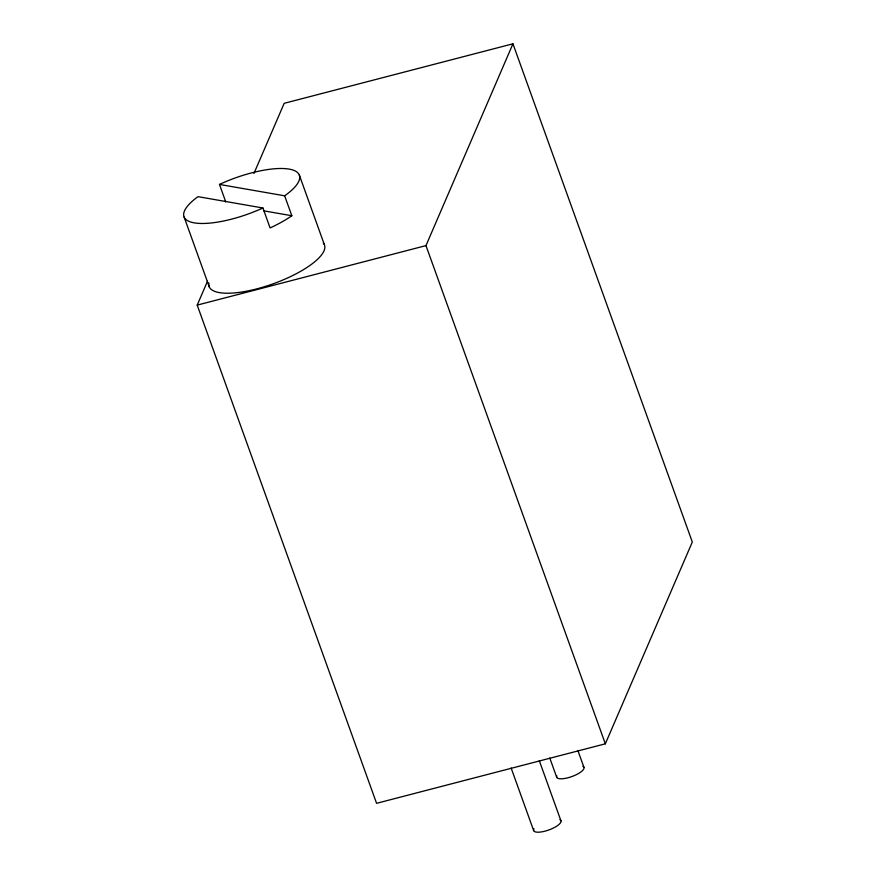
<?xml version="1.0" encoding="UTF-8"?>
<svg xmlns="http://www.w3.org/2000/svg" width="876" height="876" viewBox="0 0 876 876"><rect width="100%" height="100%" fill="white"/><g stroke="black" fill="none" stroke-linecap="round" stroke-linejoin="round"><path stroke-width="1.31" d="M253.93 173.503L284.185 103.313L512.942 43.8L692.314 542.014L605.338 743.812L376.581 803.325L197.209 305.111L207.47 281.295M605.338 743.812L425.977 245.608L512.942 43.8M197.209 305.111L425.977 245.608M225.745 201.863L219.471 184.431L284.645 195.808L291.828 215.737A61.309 19.152 -19.8 0 1 270.093 227.924L262.92 207.995L198.031 196.662A61.309 19.152 -19.8 0 0 194.209 222.854A61.309 19.152 -19.8 0 0 262.92 207.995M263.884 210.864L291.828 215.737M577.974 750.787L583.953 767.398M549.789 758.058L556.687 777.22M539.32 760.751L560.936 820.79M299.296 174.981L324.328 244.535M511.135 768.022L533.67 830.612M184.157 217.117L209.287 286.923M559.95 819.783A14.498 4.522 -19.8 0 1 548.365 830.13A14.498 4.522 -19.8 0 1 533.988 828.816M582.967 766.39A14.498 4.522 -19.8 0 1 571.864 776.563A14.498 4.522 -19.8 0 1 556.797 775.818M219.471 184.431A61.309 19.152 -19.8 0 1 289.19 169.112A61.309 19.152 -19.8 0 1 284.645 195.808M323.255 242.893A61.309 19.152 -19.8 0 1 271.648 284.339A61.309 19.152 -19.8 0 1 208.893 282.915"/></g></svg>
